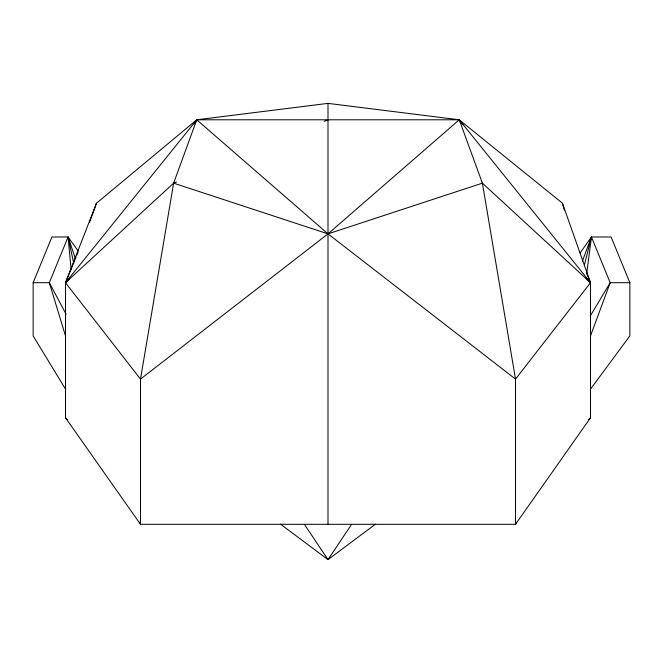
<?xml version="1.0" encoding="UTF-8"?>
<svg xmlns="http://www.w3.org/2000/svg" width="663" height="663" viewBox="0 0 663 663"><rect width="100%" height="100%" fill="white"/><g stroke="black" fill="none" stroke-linecap="round" stroke-linejoin="round"><path stroke-width="0.99" d="M586.697 273.794L591.429 236.981L611.095 236.981L629.85 282.703L629.85 335.901L590.518 389.106M515.98 522.394L515.516 524.309L515.516 379.095L590.518 282.703L459.26 119.788L196.754 119.788L173.631 183.154L140.498 379.095L140.498 524.309L515.516 524.309L590.518 417.773L590.518 282.703L562.431 203.209L459.26 119.788L328.003 103.37L196.754 119.788L96.491 203.209L65.496 282.703L65.496 417.773L140.498 524.309L140.026 522.394M584.401 265.101L591.429 236.981L610.184 282.703L590.518 335.901M89.497 222.511L96.491 203.209M582.412 261.147L591.429 236.981L580.059 253.026M65.496 389.106L33.15 335.901L33.15 282.703L51.905 236.981L68.074 236.981L78.242 251.07M462.774 124.893L459.26 119.788L328.003 233.873L140.498 379.095L65.496 282.703L76.038 256.979M76.825 255.081L77.994 252.222M590.31 315.919L610.184 282.703L629.85 282.703M351.605 524.358L328.003 559.63L280.424 524.077M193.82 124.047L196.754 119.788L328.003 233.873L515.516 379.095L482.382 183.154L459.26 119.788M195.469 121.412L196.754 119.788L65.496 282.703L173.631 183.154L176.491 181.985M588.379 420.002L590.518 417.773M65.496 282.703L69.101 278.99M375.589 524.077L328.003 559.63L304.4 524.358M324.19 121.354L328.003 119.788M33.15 282.703L49.319 282.703L66.151 314.295M173.631 183.154L328.003 233.873L482.382 183.154L590.518 282.703L587.004 274.126M585.47 277.507L590.518 282.703M65.496 417.773L67.634 420.002M75.317 258.396L68.074 236.981L49.319 282.703L65.496 335.901M562.431 203.209L564.354 210.163M73.726 263.31L68.074 236.981L71.123 269.675M328.003 103.37L328.003 524.309"/></g></svg>
